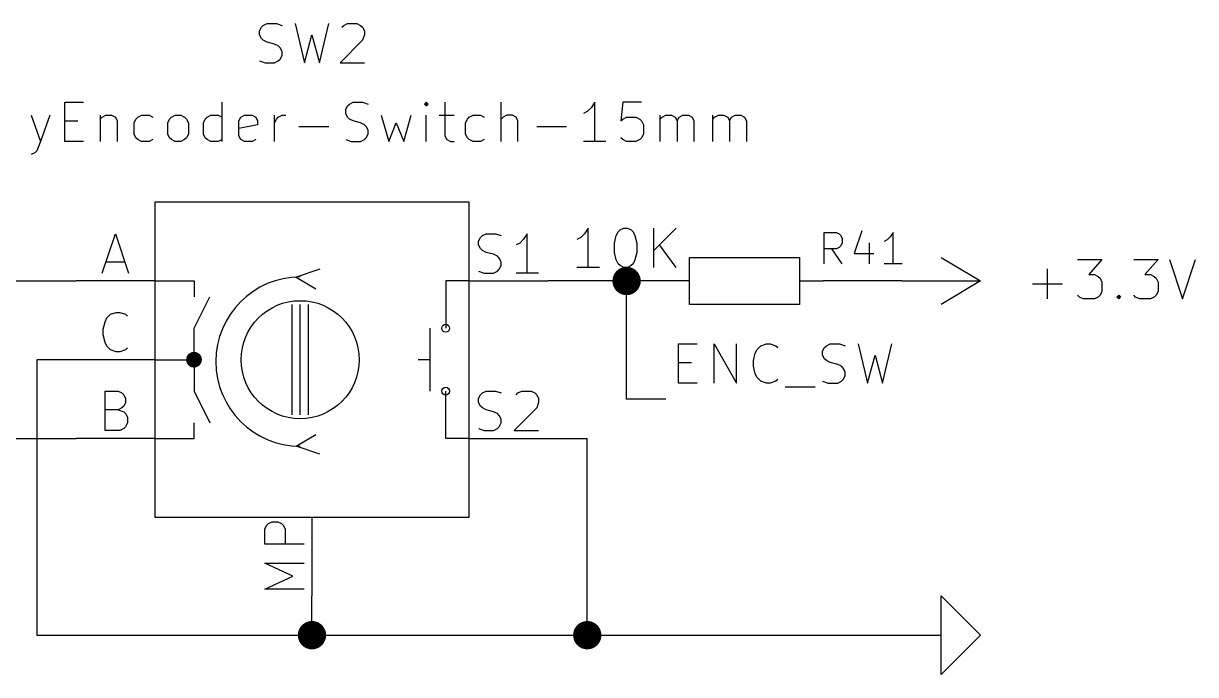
# Model space of a CAD drawing. Header units: inches. Extents: x 0.4 to 16.1, y -11.3 to -0.4.
# Drawn here: x 5.233 to 6.723, y -4.95 to -4.123 of the extents above; entities that cross this region are included whole.
import ezdxf

# ---------------------------------------------------------------- set-up
doc = ezdxf.new("R2010")
doc.units = ezdxf.units.IN
doc.header["$MEASUREMENT"] = 0
for name, color, linetype in [('GREENSIXTYFIVE', 129, 'CONTINUOUS'), ('LIGHTGREEN', 92, 'CONTINUOUS'), ('LIGHTRED', 12, 'CONTINUOUS'), ('RED', 14, 'CONTINUOUS'), ('REDSIX', 19, 'CONTINUOUS'), ('WHITE', 250, 'CONTINUOUS')]:
    doc.layers.add(name, color=color, linetype=linetype)

msp = doc.modelspace()

# ---------------------------------------------------------------- linework, layer by layer
at = {"layer": 'GREENSIXTYFIVE', "linetype": 'CONTINUOUS'}
for p, q in [((5.5333, -4.1323), (5.5357, -4.1276)), ((5.5333, -4.1323), (5.5357, -4.1276)), ((5.5357, -4.1276), (5.5381, -4.1252)), ((5.5357, -4.1276), (5.5381, -4.1252)), ((5.5381, -4.1252), (5.5429, -4.1228)), ((5.5381, -4.1252), (5.5429, -4.1228)), ((5.5429, -4.1228), (5.5548, -4.1228)), ((5.5429, -4.1228), (5.5548, -4.1228)), ((5.5548, -4.1228), (5.5619, -4.1252)), ((5.5548, -4.1228), (5.5619, -4.1252)), ((5.5786, -4.1228), (5.5905, -4.1728)), ((5.5786, -4.1228), (5.5905, -4.1728)), ((5.6095, -4.1728), (5.6214, -4.1228)), ((5.6095, -4.1728), (5.6214, -4.1228)), ((5.6381, -4.1276), (5.6405, -4.1252)), ((5.6381, -4.1276), (5.6405, -4.1252)), ((5.6405, -4.1252), (5.6452, -4.1228)), ((5.6405, -4.1252), (5.6452, -4.1228)), ((5.6452, -4.1228), (5.6571, -4.1228)), ((5.6452, -4.1228), (5.6571, -4.1228)), ((5.6571, -4.1228), (5.6619, -4.1252)), ((5.6571, -4.1228), (5.6619, -4.1252)), ((5.6619, -4.1252), (5.6643, -4.1276)), ((5.6619, -4.1252), (5.6643, -4.1276)), ((5.6643, -4.1276), (5.6667, -4.1323)), ((5.6643, -4.1276), (5.6667, -4.1323)), ((5.5333, -4.1371), (5.5333, -4.1323)), ((5.5333, -4.1371), (5.5333, -4.1323)), ((5.5357, -4.1419), (5.5333, -4.1371)), ((5.5357, -4.1419), (5.5333, -4.1371)), ((5.5381, -4.1442), (5.5357, -4.1419)), ((5.5381, -4.1442), (5.5357, -4.1419)), ((5.5905, -4.1728), (5.6, -4.1371)), ((5.5905, -4.1728), (5.6, -4.1371)), ((5.6, -4.1371), (5.6095, -4.1728)), ((5.6, -4.1371), (5.6095, -4.1728)), ((5.6667, -4.1371), (5.6643, -4.1442)), ((5.6667, -4.1371), (5.6643, -4.1442)), ((5.6667, -4.1323), (5.6667, -4.1371)), ((5.6667, -4.1323), (5.6667, -4.1371)), ((5.5429, -4.1466), (5.5381, -4.1442)), ((5.5429, -4.1466), (5.5381, -4.1442)), ((5.5524, -4.149), (5.5429, -4.1466)), ((5.5524, -4.149), (5.5429, -4.1466)), ((5.5571, -4.1514), (5.5524, -4.149)), ((5.5571, -4.1514), (5.5524, -4.149)), ((5.5595, -4.1538), (5.5571, -4.1514)), ((5.5595, -4.1538), (5.5571, -4.1514)), ((5.5619, -4.1585), (5.5595, -4.1538)), ((5.5619, -4.1585), (5.5595, -4.1538)), ((5.6643, -4.1442), (5.6357, -4.1728)), ((5.6643, -4.1442), (5.6357, -4.1728)), ((5.5333, -4.1704), (5.5405, -4.1728)), ((5.5333, -4.1704), (5.5405, -4.1728)), ((5.5524, -4.1728), (5.5571, -4.1704)), ((5.5524, -4.1728), (5.5571, -4.1704)), ((5.5571, -4.1704), (5.5595, -4.168)), ((5.5571, -4.1704), (5.5595, -4.168)), ((5.5595, -4.168), (5.5619, -4.1633)), ((5.5595, -4.168), (5.5619, -4.1633)), ((5.5619, -4.1633), (5.5619, -4.1585)), ((5.5619, -4.1633), (5.5619, -4.1585)), ((5.5405, -4.1728), (5.5524, -4.1728)), ((5.5405, -4.1728), (5.5524, -4.1728)), ((5.6357, -4.1728), (5.6667, -4.1728)), ((5.6357, -4.1728), (5.6667, -4.1728)), ((5.2857, -4.2728), (5.2857, -4.2228)), ((5.2857, -4.2228), (5.3095, -4.2228)), ((5.2857, -4.2728), (5.2857, -4.2228)), ((5.2857, -4.2228), (5.3095, -4.2228)), ((5.4857, -4.2728), (5.4857, -4.2228)), ((5.4857, -4.2728), (5.4857, -4.2228)), ((5.6429, -4.2323), (5.6452, -4.2276)), ((5.6429, -4.2323), (5.6452, -4.2276)), ((5.6429, -4.2371), (5.6429, -4.2323)), ((5.6429, -4.2371), (5.6429, -4.2323)), ((5.6452, -4.2276), (5.6476, -4.2252)), ((5.6452, -4.2276), (5.6476, -4.2252)), ((5.6476, -4.2252), (5.6524, -4.2228)), ((5.6476, -4.2252), (5.6524, -4.2228)), ((5.6524, -4.2228), (5.6643, -4.2228)), ((5.6524, -4.2228), (5.6643, -4.2228)), ((5.6643, -4.2228), (5.6714, -4.2252)), ((5.6643, -4.2228), (5.6714, -4.2252)), ((5.7452, -4.2228), (5.7429, -4.2252)), ((5.7452, -4.2228), (5.7429, -4.2252)), ((5.7429, -4.2252), (5.7452, -4.2276)), ((5.7429, -4.2252), (5.7452, -4.2276)), ((5.7476, -4.2252), (5.7452, -4.2228)), ((5.7452, -4.2228), (5.7452, -4.2276)), ((5.7476, -4.2252), (5.7452, -4.2228)), ((5.7452, -4.2228), (5.7452, -4.2276)), ((5.7452, -4.2276), (5.7476, -4.2252)), ((5.7452, -4.2276), (5.7476, -4.2252)), ((5.769, -4.2228), (5.769, -4.2657)), ((5.769, -4.2228), (5.769, -4.2657)), ((5.8405, -4.2728), (5.8405, -4.2228)), ((5.8405, -4.2728), (5.8405, -4.2228)), ((5.9548, -4.2299), (5.95, -4.2347)), ((5.9548, -4.2299), (5.95, -4.2347)), ((5.9595, -4.2228), (5.9548, -4.2299)), ((5.9595, -4.2228), (5.9548, -4.2299)), ((5.9595, -4.2728), (5.9595, -4.2228)), ((5.9595, -4.2728), (5.9595, -4.2228)), ((5.9952, -4.2228), (5.9929, -4.2466)), ((5.9952, -4.2228), (5.9929, -4.2466)), ((6.019, -4.2228), (5.9952, -4.2228)), ((6.019, -4.2228), (5.9952, -4.2228)), ((5.2429, -4.2395), (5.2548, -4.2728)), ((5.2429, -4.2395), (5.2548, -4.2728)), ((5.2667, -4.2395), (5.2548, -4.2728)), ((5.2667, -4.2395), (5.2548, -4.2728)), ((5.2857, -4.2466), (5.3024, -4.2466)), ((5.2857, -4.2466), (5.3024, -4.2466)), ((5.3309, -4.2395), (5.3309, -4.2728)), ((5.3309, -4.2395), (5.3309, -4.2728)), ((5.3309, -4.2442), (5.3333, -4.2419)), ((5.3309, -4.2442), (5.3333, -4.2419)), ((5.3333, -4.2419), (5.3381, -4.2395)), ((5.3333, -4.2419), (5.3381, -4.2395)), ((5.3381, -4.2395), (5.3452, -4.2395)), ((5.3381, -4.2395), (5.3452, -4.2395)), ((5.3452, -4.2395), (5.35, -4.2419)), ((5.3452, -4.2395), (5.35, -4.2419)), ((5.35, -4.2419), (5.3524, -4.2466)), ((5.35, -4.2419), (5.3524, -4.2466)), ((5.3524, -4.2466), (5.3524, -4.2728)), ((5.3524, -4.2466), (5.3524, -4.2728)), ((5.3738, -4.249), (5.3762, -4.2442)), ((5.3738, -4.249), (5.3762, -4.2442)), ((5.3762, -4.2442), (5.3786, -4.2419)), ((5.3762, -4.2442), (5.3786, -4.2419)), ((5.3786, -4.2419), (5.3833, -4.2395)), ((5.3786, -4.2419), (5.3833, -4.2395)), ((5.3833, -4.2395), (5.3929, -4.2395)), ((5.3833, -4.2395), (5.3929, -4.2395)), ((5.3929, -4.2395), (5.3976, -4.2419)), ((5.3929, -4.2395), (5.3976, -4.2419)), ((5.4167, -4.249), (5.419, -4.2442)), ((5.4167, -4.249), (5.419, -4.2442)), ((5.419, -4.2442), (5.4214, -4.2419)), ((5.419, -4.2442), (5.4214, -4.2419)), ((5.4214, -4.2419), (5.4262, -4.2395)), ((5.4214, -4.2419), (5.4262, -4.2395)), ((5.4262, -4.2395), (5.4333, -4.2395)), ((5.4262, -4.2395), (5.4333, -4.2395)), ((5.4333, -4.2395), (5.4381, -4.2419)), ((5.4333, -4.2395), (5.4381, -4.2419)), ((5.4381, -4.2419), (5.4405, -4.2442)), ((5.4381, -4.2419), (5.4405, -4.2442)), ((5.4405, -4.2442), (5.4429, -4.249)), ((5.4405, -4.2442), (5.4429, -4.249)), ((5.4619, -4.249), (5.4643, -4.2442)), ((5.4619, -4.249), (5.4643, -4.2442)), ((5.4643, -4.2442), (5.4667, -4.2419)), ((5.4643, -4.2442), (5.4667, -4.2419)), ((5.4667, -4.2419), (5.4714, -4.2395)), ((5.4667, -4.2419), (5.4714, -4.2395)), ((5.4714, -4.2395), (5.4809, -4.2395)), ((5.4714, -4.2395), (5.4809, -4.2395)), ((5.4809, -4.2395), (5.4857, -4.2419)), ((5.4809, -4.2395), (5.4857, -4.2419)), ((5.5071, -4.2466), (5.5095, -4.2419)), ((5.5071, -4.2466), (5.5095, -4.2419)), ((5.5071, -4.2657), (5.5071, -4.2466)), ((5.5071, -4.2657), (5.5071, -4.2466)), ((5.5095, -4.2419), (5.5143, -4.2395)), ((5.5095, -4.2419), (5.5143, -4.2395)), ((5.5143, -4.2395), (5.5238, -4.2395)), ((5.5143, -4.2395), (5.5238, -4.2395)), ((5.5238, -4.2395), (5.5286, -4.2419)), ((5.5238, -4.2395), (5.5286, -4.2419)), ((5.5286, -4.2419), (5.5309, -4.2466)), ((5.5286, -4.2419), (5.5309, -4.2466)), ((5.5309, -4.2466), (5.5309, -4.2514)), ((5.5309, -4.2466), (5.5309, -4.2514)), ((5.5524, -4.2728), (5.5524, -4.2395)), ((5.5524, -4.2728), (5.5524, -4.2395)), ((5.5524, -4.249), (5.5548, -4.2442)), ((5.5524, -4.249), (5.5548, -4.2442)), ((5.5548, -4.2442), (5.5571, -4.2419)), ((5.5548, -4.2442), (5.5571, -4.2419)), ((5.5571, -4.2419), (5.5619, -4.2395)), ((5.5571, -4.2419), (5.5619, -4.2395)), ((5.5619, -4.2395), (5.5667, -4.2395)), ((5.5619, -4.2395), (5.5667, -4.2395)), ((5.6452, -4.2419), (5.6429, -4.2371)), ((5.6452, -4.2419), (5.6429, -4.2371)), ((5.6476, -4.2442), (5.6452, -4.2419)), ((5.6476, -4.2442), (5.6452, -4.2419)), ((5.6524, -4.2466), (5.6476, -4.2442)), ((5.6524, -4.2466), (5.6476, -4.2442)), ((5.6619, -4.249), (5.6524, -4.2466)), ((5.6619, -4.249), (5.6524, -4.2466)), ((5.6881, -4.2395), (5.6976, -4.2728)), ((5.6881, -4.2395), (5.6976, -4.2728)), ((5.7167, -4.2728), (5.7262, -4.2395)), ((5.7167, -4.2728), (5.7262, -4.2395)), ((5.7452, -4.2728), (5.7452, -4.2395)), ((5.7452, -4.2728), (5.7452, -4.2395)), ((5.7619, -4.2395), (5.7809, -4.2395)), ((5.7619, -4.2395), (5.7809, -4.2395)), ((5.7952, -4.249), (5.7976, -4.2442)), ((5.7952, -4.249), (5.7976, -4.2442)), ((5.7976, -4.2442), (5.8, -4.2419)), ((5.7976, -4.2442), (5.8, -4.2419)), ((5.8, -4.2419), (5.8048, -4.2395)), ((5.8, -4.2419), (5.8048, -4.2395)), ((5.8048, -4.2395), (5.8143, -4.2395)), ((5.8048, -4.2395), (5.8143, -4.2395)), ((5.8143, -4.2395), (5.819, -4.2419)), ((5.8143, -4.2395), (5.819, -4.2419)), ((5.8429, -4.2419), (5.8405, -4.2442)), ((5.8429, -4.2419), (5.8405, -4.2442)), ((5.8476, -4.2395), (5.8429, -4.2419)), ((5.8476, -4.2395), (5.8429, -4.2419)), ((5.8548, -4.2395), (5.8476, -4.2395)), ((5.8548, -4.2395), (5.8476, -4.2395)), ((5.8595, -4.2419), (5.8548, -4.2395)), ((5.8595, -4.2419), (5.8548, -4.2395)), ((5.8619, -4.2466), (5.8595, -4.2419)), ((5.8619, -4.2466), (5.8595, -4.2419)), ((5.8619, -4.2728), (5.8619, -4.2466)), ((5.8619, -4.2728), (5.8619, -4.2466)), ((5.95, -4.2347), (5.9452, -4.2371)), ((5.95, -4.2347), (5.9452, -4.2371)), ((5.9929, -4.2466), (5.9952, -4.2442)), ((5.9929, -4.2466), (5.9952, -4.2442)), ((5.9952, -4.2442), (6, -4.2419)), ((5.9952, -4.2442), (6, -4.2419)), ((6, -4.2419), (6.0119, -4.2419)), ((6, -4.2419), (6.0119, -4.2419)), ((6.0119, -4.2419), (6.0167, -4.2442)), ((6.0119, -4.2419), (6.0167, -4.2442)), ((6.0167, -4.2442), (6.019, -4.2466)), ((6.0167, -4.2442), (6.019, -4.2466)), ((6.019, -4.2466), (6.0214, -4.2514)), ((6.019, -4.2466), (6.0214, -4.2514)), ((6.0429, -4.2728), (6.0429, -4.2395)), ((6.0429, -4.2728), (6.0429, -4.2395)), ((6.0429, -4.2442), (6.0452, -4.2419)), ((6.0429, -4.2442), (6.0452, -4.2419)), ((6.0452, -4.2419), (6.05, -4.2395)), ((6.0452, -4.2419), (6.05, -4.2395)), ((6.05, -4.2395), (6.0571, -4.2395)), ((6.05, -4.2395), (6.0571, -4.2395)), ((6.0571, -4.2395), (6.0619, -4.2419)), ((6.0571, -4.2395), (6.0619, -4.2419)), ((6.0619, -4.2419), (6.0643, -4.2466)), ((6.0619, -4.2419), (6.0643, -4.2466)), ((6.0643, -4.2466), (6.0667, -4.2419)), ((6.0643, -4.2466), (6.0667, -4.2419)), ((6.0643, -4.2466), (6.0643, -4.2728)), ((6.0643, -4.2466), (6.0643, -4.2728)), ((6.0667, -4.2419), (6.0714, -4.2395)), ((6.0667, -4.2419), (6.0714, -4.2395)), ((6.0714, -4.2395), (6.0786, -4.2395)), ((6.0714, -4.2395), (6.0786, -4.2395)), ((6.0786, -4.2395), (6.0833, -4.2419)), ((6.0786, -4.2395), (6.0833, -4.2419)), ((6.0833, -4.2419), (6.0857, -4.2466)), ((6.0833, -4.2419), (6.0857, -4.2466)), ((6.0857, -4.2466), (6.0857, -4.2728)), ((6.0857, -4.2466), (6.0857, -4.2728)), ((6.1095, -4.2728), (6.1095, -4.2395)), ((6.1095, -4.2728), (6.1095, -4.2395)), ((6.1095, -4.2442), (6.1119, -4.2419)), ((6.1095, -4.2442), (6.1119, -4.2419)), ((6.1119, -4.2419), (6.1167, -4.2395)), ((6.1119, -4.2419), (6.1167, -4.2395)), ((6.1167, -4.2395), (6.1238, -4.2395)), ((6.1167, -4.2395), (6.1238, -4.2395)), ((6.1238, -4.2395), (6.1286, -4.2419)), ((6.1238, -4.2395), (6.1286, -4.2419)), ((6.1286, -4.2419), (6.1309, -4.2466)), ((6.1286, -4.2419), (6.1309, -4.2466)), ((6.1309, -4.2466), (6.1333, -4.2419)), ((6.1309, -4.2466), (6.1333, -4.2419)), ((6.1309, -4.2466), (6.1309, -4.2728)), ((6.1309, -4.2466), (6.1309, -4.2728)), ((6.1333, -4.2419), (6.1381, -4.2395)), ((6.1333, -4.2419), (6.1381, -4.2395)), ((6.1381, -4.2395), (6.1452, -4.2395)), ((6.1381, -4.2395), (6.1452, -4.2395)), ((6.1452, -4.2395), (6.15, -4.2419)), ((6.1452, -4.2395), (6.15, -4.2419)), ((6.15, -4.2419), (6.1524, -4.2466)), ((6.15, -4.2419), (6.1524, -4.2466)), ((6.1524, -4.2466), (6.1524, -4.2728)), ((6.1524, -4.2466), (6.1524, -4.2728)), ((5.3738, -4.2633), (5.3738, -4.249)), ((5.3738, -4.2633), (5.3738, -4.249)), ((5.4167, -4.2633), (5.4167, -4.249)), ((5.4167, -4.2633), (5.4167, -4.249)), ((5.4429, -4.249), (5.4429, -4.2633)), ((5.4429, -4.249), (5.4429, -4.2633)), ((5.4619, -4.2633), (5.4619, -4.249)), ((5.4619, -4.2633), (5.4619, -4.249)), ((5.5309, -4.2514), (5.5071, -4.2561)), ((5.5309, -4.2514), (5.5071, -4.2561)), ((5.5833, -4.2538), (5.6214, -4.2538)), ((5.5833, -4.2538), (5.6214, -4.2538)), ((5.6667, -4.2514), (5.6619, -4.249)), ((5.6667, -4.2514), (5.6619, -4.249)), ((5.669, -4.2538), (5.6667, -4.2514)), ((5.669, -4.2538), (5.6667, -4.2514)), ((5.6714, -4.2585), (5.669, -4.2538)), ((5.6714, -4.2585), (5.669, -4.2538)), ((5.6714, -4.2633), (5.6714, -4.2585)), ((5.6714, -4.2633), (5.6714, -4.2585)), ((5.6976, -4.2728), (5.7071, -4.249)), ((5.6976, -4.2728), (5.7071, -4.249)), ((5.7071, -4.249), (5.7167, -4.2728)), ((5.7071, -4.249), (5.7167, -4.2728)), ((5.7952, -4.2633), (5.7952, -4.249)), ((5.7952, -4.2633), (5.7952, -4.249)), ((5.8857, -4.2538), (5.9238, -4.2538)), ((5.8857, -4.2538), (5.9238, -4.2538)), ((6.0214, -4.2514), (6.0214, -4.2633)), ((6.0214, -4.2514), (6.0214, -4.2633)), ((5.2548, -4.2728), (5.25, -4.2847)), ((5.2548, -4.2728), (5.25, -4.2847)), ((5.3095, -4.2728), (5.2857, -4.2728)), ((5.3095, -4.2728), (5.2857, -4.2728)), ((5.3762, -4.268), (5.3738, -4.2633)), ((5.3762, -4.268), (5.3738, -4.2633)), ((5.3786, -4.2704), (5.3762, -4.268)), ((5.3786, -4.2704), (5.3762, -4.268)), ((5.3833, -4.2728), (5.3786, -4.2704)), ((5.3833, -4.2728), (5.3786, -4.2704)), ((5.3929, -4.2728), (5.3833, -4.2728)), ((5.3929, -4.2728), (5.3833, -4.2728)), ((5.3976, -4.2704), (5.3929, -4.2728)), ((5.3976, -4.2704), (5.3929, -4.2728)), ((5.419, -4.268), (5.4167, -4.2633)), ((5.419, -4.268), (5.4167, -4.2633)), ((5.4214, -4.2704), (5.419, -4.268)), ((5.4214, -4.2704), (5.419, -4.268)), ((5.4262, -4.2728), (5.4214, -4.2704)), ((5.4262, -4.2728), (5.4214, -4.2704)), ((5.4333, -4.2728), (5.4262, -4.2728)), ((5.4333, -4.2728), (5.4262, -4.2728)), ((5.4381, -4.2704), (5.4333, -4.2728)), ((5.4381, -4.2704), (5.4333, -4.2728)), ((5.4405, -4.268), (5.4381, -4.2704)), ((5.4405, -4.268), (5.4381, -4.2704)), ((5.4429, -4.2633), (5.4405, -4.268)), ((5.4429, -4.2633), (5.4405, -4.268)), ((5.4643, -4.268), (5.4619, -4.2633)), ((5.4643, -4.268), (5.4619, -4.2633)), ((5.4667, -4.2704), (5.4643, -4.268)), ((5.4667, -4.2704), (5.4643, -4.268)), ((5.4714, -4.2728), (5.4667, -4.2704)), ((5.4714, -4.2728), (5.4667, -4.2704)), ((5.4809, -4.2728), (5.4714, -4.2728)), ((5.4809, -4.2728), (5.4714, -4.2728)), ((5.4857, -4.2704), (5.4809, -4.2728)), ((5.4857, -4.2704), (5.4809, -4.2728)), ((5.5095, -4.2704), (5.5071, -4.2657)), ((5.5095, -4.2704), (5.5071, -4.2657)), ((5.5143, -4.2728), (5.5095, -4.2704)), ((5.5143, -4.2728), (5.5095, -4.2704)), ((5.5238, -4.2728), (5.5143, -4.2728)), ((5.5238, -4.2728), (5.5143, -4.2728)), ((5.5286, -4.2704), (5.5238, -4.2728)), ((5.5286, -4.2704), (5.5238, -4.2728)), ((5.6429, -4.2704), (5.65, -4.2728)), ((5.6429, -4.2704), (5.65, -4.2728)), ((5.65, -4.2728), (5.6619, -4.2728)), ((5.65, -4.2728), (5.6619, -4.2728)), ((5.6619, -4.2728), (5.6667, -4.2704)), ((5.6619, -4.2728), (5.6667, -4.2704)), ((5.6667, -4.2704), (5.669, -4.268)), ((5.6667, -4.2704), (5.669, -4.268)), ((5.669, -4.268), (5.6714, -4.2633)), ((5.669, -4.268), (5.6714, -4.2633)), ((5.769, -4.2657), (5.7714, -4.2704)), ((5.769, -4.2657), (5.7714, -4.2704)), ((5.7714, -4.2704), (5.7762, -4.2728)), ((5.7714, -4.2704), (5.7762, -4.2728)), ((5.7762, -4.2728), (5.7809, -4.2728)), ((5.7762, -4.2728), (5.7809, -4.2728)), ((5.7976, -4.268), (5.7952, -4.2633)), ((5.7976, -4.268), (5.7952, -4.2633)), ((5.8, -4.2704), (5.7976, -4.268)), ((5.8, -4.2704), (5.7976, -4.268)), ((5.8048, -4.2728), (5.8, -4.2704)), ((5.8048, -4.2728), (5.8, -4.2704)), ((5.8143, -4.2728), (5.8048, -4.2728)), ((5.8143, -4.2728), (5.8048, -4.2728)), ((5.819, -4.2704), (5.8143, -4.2728)), ((5.819, -4.2704), (5.8143, -4.2728)), ((5.9738, -4.2728), (5.9452, -4.2728)), ((5.9738, -4.2728), (5.9452, -4.2728)), ((5.9952, -4.2704), (5.9929, -4.268)), ((5.9952, -4.2704), (5.9929, -4.268)), ((6, -4.2728), (5.9952, -4.2704)), ((6, -4.2728), (5.9952, -4.2704)), ((6.0119, -4.2728), (6, -4.2728)), ((6.0119, -4.2728), (6, -4.2728)), ((6.0167, -4.2704), (6.0119, -4.2728)), ((6.0167, -4.2704), (6.0119, -4.2728)), ((6.019, -4.268), (6.0167, -4.2704)), ((6.019, -4.268), (6.0167, -4.2704)), ((6.0214, -4.2633), (6.019, -4.268)), ((6.0214, -4.2633), (6.019, -4.268)), ((5.2476, -4.2871), (5.2429, -4.2895)), ((5.2476, -4.2871), (5.2429, -4.2895)), ((5.25, -4.2847), (5.2476, -4.2871)), ((5.25, -4.2847), (5.2476, -4.2871)), ((5.9417, -4.3947), (5.9369, -4.3971)), ((5.9417, -4.3947), (5.9369, -4.3971)), ((5.9464, -4.3899), (5.9417, -4.3947)), ((5.9464, -4.3899), (5.9417, -4.3947)), ((5.9512, -4.3828), (5.9464, -4.3899)), ((5.9512, -4.3828), (5.9464, -4.3899)), ((5.9512, -4.4328), (5.9512, -4.3828)), ((5.9512, -4.4328), (5.9512, -4.3828)), ((5.9845, -4.4019), (5.9869, -4.3923)), ((5.9845, -4.4019), (5.9869, -4.3923)), ((5.9869, -4.3923), (5.9893, -4.3876)), ((5.9869, -4.3923), (5.9893, -4.3876)), ((5.9893, -4.3876), (5.9917, -4.3852)), ((5.9893, -4.3876), (5.9917, -4.3852)), ((5.9917, -4.3852), (5.9964, -4.3828)), ((5.9917, -4.3852), (5.9964, -4.3828)), ((5.9964, -4.3828), (6.0012, -4.3828)), ((5.9964, -4.3828), (6.0012, -4.3828)), ((6.0012, -4.3828), (6.0059, -4.3852)), ((6.0012, -4.3828), (6.0059, -4.3852)), ((6.0059, -4.3852), (6.0083, -4.3876)), ((6.0059, -4.3852), (6.0083, -4.3876)), ((6.0083, -4.3876), (6.0107, -4.3923)), ((6.0083, -4.3876), (6.0107, -4.3923)), ((6.0107, -4.3923), (6.0131, -4.4019)), ((6.0107, -4.3923), (6.0131, -4.4019)), ((6.0345, -4.4328), (6.0345, -4.3828)), ((6.0631, -4.3828), (6.0345, -4.4114)), ((6.0345, -4.4328), (6.0345, -4.3828)), ((6.0631, -4.3828), (6.0345, -4.4114)), ((6.2514, -4.4282), (6.2514, -4.3882)), ((6.2514, -4.3882), (6.2667, -4.3882)), ((6.2514, -4.4282), (6.2514, -4.3882)), ((6.2514, -4.3882), (6.2667, -4.3882)), ((6.2667, -4.3882), (6.2705, -4.3901)), ((6.2667, -4.3882), (6.2705, -4.3901)), ((6.2705, -4.3901), (6.2724, -4.3921)), ((6.2705, -4.3901), (6.2724, -4.3921)), ((6.2724, -4.3921), (6.2743, -4.3959)), ((6.2724, -4.3921), (6.2743, -4.3959)), ((6.2743, -4.3959), (6.2743, -4.4016)), ((6.2743, -4.3959), (6.2743, -4.4016)), ((6.299, -4.3863), (6.2895, -4.4149)), ((6.299, -4.3863), (6.2895, -4.4149)), ((6.3352, -4.394), (6.3314, -4.3978)), ((6.3352, -4.394), (6.3314, -4.3978)), ((6.339, -4.3882), (6.3352, -4.394)), ((6.339, -4.3882), (6.3352, -4.394)), ((6.339, -4.4282), (6.339, -4.3882)), ((6.339, -4.4282), (6.339, -4.3882)), ((5.9845, -4.4138), (5.9845, -4.4019)), ((5.9845, -4.4138), (5.9845, -4.4019)), ((6.0131, -4.4019), (6.0131, -4.4138)), ((6.0131, -4.4019), (6.0131, -4.4138)), ((6.0631, -4.4328), (6.0417, -4.4042)), ((6.0631, -4.4328), (6.0417, -4.4042)), ((6.2667, -4.4092), (6.2514, -4.4092)), ((6.2667, -4.4092), (6.2514, -4.4092)), ((6.2743, -4.4282), (6.261, -4.4092)), ((6.2743, -4.4282), (6.261, -4.4092)), ((6.2705, -4.4073), (6.2667, -4.4092)), ((6.2705, -4.4073), (6.2667, -4.4092)), ((6.2724, -4.4054), (6.2705, -4.4073)), ((6.2724, -4.4054), (6.2705, -4.4073)), ((6.2743, -4.4016), (6.2724, -4.4054)), ((6.2743, -4.4016), (6.2724, -4.4054)), ((6.3086, -4.4016), (6.3086, -4.4282)), ((6.3086, -4.4016), (6.3086, -4.4282)), ((6.3314, -4.3978), (6.3276, -4.3997)), ((6.3314, -4.3978), (6.3276, -4.3997)), ((5.9869, -4.4233), (5.9845, -4.4138)), ((5.9869, -4.4233), (5.9845, -4.4138)), ((5.9893, -4.428), (5.9869, -4.4233)), ((5.9893, -4.428), (5.9869, -4.4233)), ((6.0107, -4.4233), (6.0083, -4.428)), ((6.0107, -4.4233), (6.0083, -4.428)), ((6.0131, -4.4138), (6.0107, -4.4233)), ((6.0131, -4.4138), (6.0107, -4.4233)), ((6.2895, -4.4149), (6.3143, -4.4149)), ((6.2895, -4.4149), (6.3143, -4.4149)), ((6.5734, -4.4228), (6.6044, -4.4228)), ((6.5734, -4.4228), (6.6044, -4.4228)), ((6.6044, -4.4228), (6.5877, -4.4418)), ((6.6044, -4.4228), (6.5877, -4.4418)), ((6.6449, -4.4228), (6.6758, -4.4228)), ((6.6449, -4.4228), (6.6758, -4.4228)), ((6.6758, -4.4228), (6.6591, -4.4418)), ((6.6758, -4.4228), (6.6591, -4.4418)), ((6.6901, -4.4228), (6.7068, -4.4728)), ((6.6901, -4.4228), (6.7068, -4.4728)), ((6.7068, -4.4728), (6.7234, -4.4228)), ((6.7068, -4.4728), (6.7234, -4.4228)), ((5.9655, -4.4328), (5.9369, -4.4328)), ((5.9655, -4.4328), (5.9369, -4.4328)), ((5.9917, -4.4304), (5.9893, -4.428)), ((5.9917, -4.4304), (5.9893, -4.428)), ((5.9964, -4.4328), (5.9917, -4.4304)), ((5.9964, -4.4328), (5.9917, -4.4304)), ((6.0012, -4.4328), (5.9964, -4.4328)), ((6.0012, -4.4328), (5.9964, -4.4328)), ((6.0059, -4.4304), (6.0012, -4.4328)), ((6.0059, -4.4304), (6.0012, -4.4328)), ((6.0083, -4.428), (6.0059, -4.4304)), ((6.0083, -4.428), (6.0059, -4.4304)), ((6.3505, -4.4282), (6.3276, -4.4282)), ((6.3505, -4.4282), (6.3276, -4.4282)), ((6.5353, -4.4728), (6.5353, -4.4347)), ((6.5353, -4.4728), (6.5353, -4.4347)), ((6.5163, -4.4538), (6.5544, -4.4538)), ((6.5163, -4.4538), (6.5544, -4.4538)), ((6.5877, -4.4418), (6.5949, -4.4418)), ((6.5877, -4.4418), (6.5949, -4.4418)), ((6.5949, -4.4418), (6.5996, -4.4442)), ((6.5949, -4.4418), (6.5996, -4.4442)), ((6.5996, -4.4442), (6.602, -4.4466)), ((6.5996, -4.4442), (6.602, -4.4466)), ((6.602, -4.4466), (6.6044, -4.4514)), ((6.602, -4.4466), (6.6044, -4.4514)), ((6.6044, -4.4514), (6.6044, -4.4633)), ((6.6044, -4.4514), (6.6044, -4.4633)), ((6.6591, -4.4418), (6.6663, -4.4418)), ((6.6591, -4.4418), (6.6663, -4.4418)), ((6.6663, -4.4418), (6.671, -4.4442)), ((6.6663, -4.4418), (6.671, -4.4442)), ((6.671, -4.4442), (6.6734, -4.4466)), ((6.671, -4.4442), (6.6734, -4.4466)), ((6.6734, -4.4466), (6.6758, -4.4514)), ((6.6734, -4.4466), (6.6758, -4.4514)), ((6.6758, -4.4514), (6.6758, -4.4633)), ((6.6758, -4.4514), (6.6758, -4.4633)), ((6.5758, -4.4704), (6.5734, -4.468)), ((6.5758, -4.4704), (6.5734, -4.468)), ((6.5806, -4.4728), (6.5758, -4.4704)), ((6.5806, -4.4728), (6.5758, -4.4704)), ((6.5996, -4.4704), (6.5949, -4.4728)), ((6.5996, -4.4704), (6.5949, -4.4728)), ((6.602, -4.468), (6.5996, -4.4704)), ((6.602, -4.468), (6.5996, -4.4704)), ((6.6044, -4.4633), (6.602, -4.468)), ((6.6044, -4.4633), (6.602, -4.468)), ((6.6234, -4.4704), (6.6258, -4.468)), ((6.6234, -4.4704), (6.6258, -4.468)), ((6.6258, -4.4728), (6.6234, -4.4704)), ((6.6258, -4.4728), (6.6234, -4.4704)), ((6.6258, -4.468), (6.6282, -4.4704)), ((6.6258, -4.468), (6.6258, -4.4728)), ((6.6258, -4.468), (6.6282, -4.4704)), ((6.6258, -4.468), (6.6258, -4.4728)), ((6.6282, -4.4704), (6.6258, -4.4728)), ((6.6282, -4.4704), (6.6258, -4.4728)), ((6.6472, -4.4704), (6.6449, -4.468)), ((6.6472, -4.4704), (6.6449, -4.468)), ((6.652, -4.4728), (6.6472, -4.4704)), ((6.652, -4.4728), (6.6472, -4.4704)), ((6.671, -4.4704), (6.6663, -4.4728)), ((6.671, -4.4704), (6.6663, -4.4728)), ((6.6734, -4.468), (6.671, -4.4704)), ((6.6734, -4.468), (6.671, -4.4704)), ((6.6758, -4.4633), (6.6734, -4.468)), ((6.6758, -4.4633), (6.6734, -4.468)), ((6.5949, -4.4728), (6.5806, -4.4728)), ((6.5949, -4.4728), (6.5806, -4.4728)), ((6.6663, -4.4728), (6.652, -4.4728)), ((6.6663, -4.4728), (6.652, -4.4728))]:
    msp.add_line(p, q, dxfattribs=at)
at = {"layer": 'LIGHTGREEN', "linetype": 'CONTINUOUS'}
for p, q in [((5.2, -4.45), (5.3, -4.45)), ((6, -4.45), (5.9, -4.45)), ((6, -4.6), (6, -4.45)), ((6.05, -4.45), (6, -4.45)), ((6.35, -4.45), (6.25, -4.45)), ((5.3, -4.55), (5.25, -4.55)), ((5.25, -4.55), (5.25, -4.9)), ((6.05, -4.6), (6, -4.6)), ((5.2, -4.65), (5.3, -4.65)), ((5.9, -4.65), (5.95, -4.65)), ((5.95, -4.9), (5.95, -4.65)), ((5.6, -4.9), (5.6, -4.85)), ((5.25, -4.9), (5.6, -4.9)), ((5.6, -4.9), (5.95, -4.9)), ((5.95, -4.9), (6.35, -4.9))]:
    msp.add_line(p, q, dxfattribs=at)
at = {"layer": 'LIGHTGREEN', "const_width": 0.018}
for points in [[(5.991, -4.45, 1), (6.009, -4.45, 1)], [(5.591, -4.9, 1), (5.609, -4.9, 1)], [(5.941, -4.9, 1), (5.959, -4.9, 1)]]:
    msp.add_lwpolyline(points, format="xyb", close=True, dxfattribs=at)
at = {"layer": 'LIGHTRED', "linetype": 'CONTINUOUS'}
for p, q in [((5.3333, -4.4399), (5.35, -4.3899)), ((5.3333, -4.4399), (5.35, -4.3899)), ((5.35, -4.3899), (5.3667, -4.4399)), ((5.35, -4.3899), (5.3667, -4.4399)), ((5.8119, -4.3994), (5.8143, -4.3946)), ((5.8119, -4.3994), (5.8143, -4.3946)), ((5.8143, -4.3946), (5.8167, -4.3923)), ((5.8143, -4.3946), (5.8167, -4.3923)), ((5.8167, -4.3923), (5.8214, -4.3899)), ((5.8167, -4.3923), (5.8214, -4.3899)), ((5.8214, -4.3899), (5.8333, -4.3899)), ((5.8214, -4.3899), (5.8333, -4.3899)), ((5.8333, -4.3899), (5.8405, -4.3923)), ((5.8333, -4.3899), (5.8405, -4.3923)), ((5.8738, -4.3899), (5.869, -4.397)), ((5.8738, -4.3899), (5.869, -4.397)), ((5.8738, -4.4399), (5.8738, -4.3899)), ((5.8738, -4.4399), (5.8738, -4.3899)), ((5.8119, -4.4042), (5.8119, -4.3994)), ((5.8119, -4.4042), (5.8119, -4.3994)), ((5.8143, -4.4089), (5.8119, -4.4042)), ((5.8143, -4.4089), (5.8119, -4.4042)), ((5.8167, -4.4113), (5.8143, -4.4089)), ((5.8167, -4.4113), (5.8143, -4.4089)), ((5.8643, -4.4018), (5.8595, -4.4042)), ((5.8643, -4.4018), (5.8595, -4.4042)), ((5.869, -4.397), (5.8643, -4.4018)), ((5.869, -4.397), (5.8643, -4.4018)), ((5.3381, -4.4256), (5.3619, -4.4256)), ((5.3381, -4.4256), (5.3619, -4.4256)), ((5.8214, -4.4137), (5.8167, -4.4113)), ((5.8214, -4.4137), (5.8167, -4.4113)), ((5.831, -4.4161), (5.8214, -4.4137)), ((5.831, -4.4161), (5.8214, -4.4137)), ((5.8357, -4.4184), (5.831, -4.4161)), ((5.8357, -4.4184), (5.831, -4.4161)), ((5.8381, -4.4208), (5.8357, -4.4184)), ((5.8381, -4.4208), (5.8357, -4.4184)), ((5.8405, -4.4256), (5.8381, -4.4208)), ((5.8405, -4.4256), (5.8381, -4.4208)), ((5.8405, -4.4304), (5.8405, -4.4256)), ((5.8405, -4.4304), (5.8405, -4.4256)), ((5.8119, -4.4375), (5.819, -4.4399)), ((5.8119, -4.4375), (5.819, -4.4399)), ((5.819, -4.4399), (5.831, -4.4399)), ((5.819, -4.4399), (5.831, -4.4399)), ((5.831, -4.4399), (5.8357, -4.4375)), ((5.831, -4.4399), (5.8357, -4.4375)), ((5.8357, -4.4375), (5.8381, -4.4351)), ((5.8357, -4.4375), (5.8381, -4.4351)), ((5.8381, -4.4351), (5.8405, -4.4304)), ((5.8381, -4.4351), (5.8405, -4.4304)), ((5.8881, -4.4399), (5.8595, -4.4399)), ((5.8881, -4.4399), (5.8595, -4.4399)), ((5.3369, -4.5018), (5.3393, -4.497)), ((5.3369, -4.5018), (5.3393, -4.497)), ((5.3393, -4.497), (5.344, -4.4923)), ((5.3393, -4.497), (5.344, -4.4923)), ((5.344, -4.4923), (5.3512, -4.4899)), ((5.344, -4.4923), (5.3512, -4.4899)), ((5.3512, -4.4899), (5.3559, -4.4899)), ((5.3512, -4.4899), (5.3559, -4.4899)), ((5.3559, -4.4899), (5.3631, -4.4923)), ((5.3559, -4.4899), (5.3631, -4.4923)), ((5.3631, -4.4923), (5.3655, -4.4946)), ((5.3631, -4.4923), (5.3655, -4.4946)), ((5.3345, -4.5113), (5.3369, -4.5018)), ((5.3345, -4.5113), (5.3369, -4.5018)), ((5.3345, -4.5184), (5.3345, -4.5113)), ((5.3345, -4.5184), (5.3345, -4.5113)), ((5.3369, -4.528), (5.3345, -4.5184)), ((5.3369, -4.528), (5.3345, -4.5184)), ((5.3393, -4.5327), (5.3369, -4.528)), ((5.3393, -4.5327), (5.3369, -4.528)), ((5.344, -4.5375), (5.3393, -4.5327)), ((5.344, -4.5375), (5.3393, -4.5327)), ((5.3512, -4.5399), (5.344, -4.5375)), ((5.3512, -4.5399), (5.344, -4.5375)), ((5.3559, -4.5399), (5.3512, -4.5399)), ((5.3559, -4.5399), (5.3512, -4.5399)), ((5.3631, -4.5375), (5.3559, -4.5399)), ((5.3631, -4.5375), (5.3559, -4.5399)), ((5.3655, -4.5351), (5.3631, -4.5375)), ((5.3655, -4.5351), (5.3631, -4.5375)), ((5.3369, -4.6399), (5.3369, -4.5899)), ((5.3369, -4.5899), (5.3536, -4.5899)), ((5.3369, -4.6399), (5.3369, -4.5899)), ((5.3369, -4.5899), (5.3536, -4.5899)), ((5.3536, -4.5899), (5.3583, -4.5923)), ((5.3536, -4.5899), (5.3583, -4.5923)), ((5.8167, -4.5923), (5.8214, -4.5899)), ((5.8167, -4.5923), (5.8214, -4.5899)), ((5.8214, -4.5899), (5.8333, -4.5899)), ((5.8214, -4.5899), (5.8333, -4.5899)), ((5.8333, -4.5899), (5.8405, -4.5923)), ((5.8333, -4.5899), (5.8405, -4.5923)), ((5.8619, -4.5923), (5.8667, -4.5899)), ((5.8619, -4.5923), (5.8667, -4.5899)), ((5.8667, -4.5899), (5.8786, -4.5899)), ((5.8667, -4.5899), (5.8786, -4.5899)), ((5.8786, -4.5899), (5.8833, -4.5923)), ((5.8786, -4.5899), (5.8833, -4.5923)), ((5.3583, -4.5923), (5.3607, -4.5946)), ((5.3583, -4.5923), (5.3607, -4.5946)), ((5.3607, -4.5946), (5.3631, -4.5994)), ((5.3607, -4.5946), (5.3631, -4.5994)), ((5.3631, -4.6042), (5.3607, -4.6089)), ((5.3631, -4.6042), (5.3607, -4.6089)), ((5.3631, -4.5994), (5.3631, -4.6042)), ((5.3631, -4.5994), (5.3631, -4.6042)), ((5.8119, -4.5994), (5.8143, -4.5946)), ((5.8119, -4.5994), (5.8143, -4.5946)), ((5.8119, -4.6042), (5.8119, -4.5994)), ((5.8119, -4.6042), (5.8119, -4.5994)), ((5.8143, -4.6089), (5.8119, -4.6042)), ((5.8143, -4.6089), (5.8119, -4.6042)), ((5.8143, -4.5946), (5.8167, -4.5923)), ((5.8143, -4.5946), (5.8167, -4.5923)), ((5.8595, -4.5946), (5.8619, -4.5923)), ((5.8595, -4.5946), (5.8619, -4.5923)), ((5.8833, -4.5923), (5.8857, -4.5946)), ((5.8833, -4.5923), (5.8857, -4.5946)), ((5.8857, -4.5946), (5.8881, -4.5994)), ((5.8857, -4.5946), (5.8881, -4.5994)), ((5.8881, -4.6042), (5.8857, -4.6113)), ((5.8881, -4.6042), (5.8857, -4.6113)), ((5.8881, -4.5994), (5.8881, -4.6042)), ((5.8881, -4.5994), (5.8881, -4.6042)), ((5.3536, -4.6137), (5.3369, -4.6137)), ((5.3536, -4.6137), (5.3369, -4.6137)), ((5.3583, -4.6113), (5.3536, -4.6137)), ((5.3583, -4.6113), (5.3536, -4.6137)), ((5.3536, -4.6137), (5.3607, -4.6161)), ((5.3536, -4.6137), (5.3607, -4.6161)), ((5.3607, -4.6089), (5.3583, -4.6113)), ((5.3607, -4.6089), (5.3583, -4.6113)), ((5.3607, -4.6161), (5.3631, -4.6184)), ((5.3607, -4.6161), (5.3631, -4.6184)), ((5.3631, -4.6184), (5.3655, -4.6232)), ((5.3631, -4.6184), (5.3655, -4.6232)), ((5.8167, -4.6113), (5.8143, -4.6089)), ((5.8167, -4.6113), (5.8143, -4.6089)), ((5.8214, -4.6137), (5.8167, -4.6113)), ((5.8214, -4.6137), (5.8167, -4.6113)), ((5.831, -4.6161), (5.8214, -4.6137)), ((5.831, -4.6161), (5.8214, -4.6137)), ((5.8357, -4.6184), (5.831, -4.6161)), ((5.8357, -4.6184), (5.831, -4.6161)), ((5.8381, -4.6208), (5.8357, -4.6184)), ((5.8381, -4.6208), (5.8357, -4.6184)), ((5.8857, -4.6113), (5.8571, -4.6399)), ((5.8857, -4.6113), (5.8571, -4.6399)), ((5.3655, -4.6304), (5.3631, -4.6351)), ((5.3655, -4.6304), (5.3631, -4.6351)), ((5.3655, -4.6232), (5.3655, -4.6304)), ((5.3655, -4.6232), (5.3655, -4.6304)), ((5.8405, -4.6256), (5.8381, -4.6208)), ((5.8405, -4.6256), (5.8381, -4.6208)), ((5.8381, -4.6351), (5.8405, -4.6304)), ((5.8381, -4.6351), (5.8405, -4.6304)), ((5.8405, -4.6304), (5.8405, -4.6256)), ((5.8405, -4.6304), (5.8405, -4.6256)), ((5.3559, -4.6399), (5.3369, -4.6399)), ((5.3559, -4.6399), (5.3369, -4.6399)), ((5.3607, -4.6375), (5.3559, -4.6399)), ((5.3607, -4.6375), (5.3559, -4.6399)), ((5.3631, -4.6351), (5.3607, -4.6375)), ((5.3631, -4.6351), (5.3607, -4.6375)), ((5.8119, -4.6375), (5.819, -4.6399)), ((5.8119, -4.6375), (5.819, -4.6399)), ((5.819, -4.6399), (5.831, -4.6399)), ((5.819, -4.6399), (5.831, -4.6399)), ((5.831, -4.6399), (5.8357, -4.6375)), ((5.831, -4.6399), (5.8357, -4.6375)), ((5.8357, -4.6375), (5.8381, -4.6351)), ((5.8357, -4.6375), (5.8381, -4.6351)), ((5.8571, -4.6399), (5.8881, -4.6399)), ((5.8571, -4.6399), (5.8881, -4.6399)), ((5.5399, -4.7655), (5.5423, -4.7607)), ((5.5399, -4.7655), (5.5423, -4.7607)), ((5.5399, -4.7845), (5.5399, -4.7655)), ((5.5399, -4.7845), (5.5399, -4.7655)), ((5.5423, -4.7607), (5.5446, -4.7583)), ((5.5423, -4.7607), (5.5446, -4.7583)), ((5.5446, -4.7583), (5.5494, -4.756)), ((5.5446, -4.7583), (5.5494, -4.756)), ((5.5494, -4.756), (5.5565, -4.756)), ((5.5494, -4.756), (5.5565, -4.756)), ((5.5565, -4.756), (5.5613, -4.7583)), ((5.5565, -4.756), (5.5613, -4.7583)), ((5.5613, -4.7583), (5.5637, -4.7607)), ((5.5613, -4.7583), (5.5637, -4.7607)), ((5.5637, -4.7607), (5.5661, -4.7655)), ((5.5637, -4.7607), (5.5661, -4.7655)), ((5.5661, -4.7655), (5.5661, -4.7845)), ((5.5661, -4.7655), (5.5661, -4.7845)), ((5.5899, -4.7845), (5.5399, -4.7845)), ((5.5899, -4.7845), (5.5399, -4.7845)), ((5.5756, -4.825), (5.5399, -4.8083)), ((5.5399, -4.8083), (5.5899, -4.8083)), ((5.5756, -4.825), (5.5399, -4.8083)), ((5.5399, -4.8083), (5.5899, -4.8083)), ((5.5399, -4.8417), (5.5756, -4.825)), ((5.5399, -4.8417), (5.5756, -4.825)), ((5.5899, -4.8417), (5.5399, -4.8417)), ((5.5899, -4.8417), (5.5399, -4.8417))]:
    msp.add_line(p, q, dxfattribs=at)
at = {"layer": 'RED', "linetype": 'CONTINUOUS'}
for p, q in [((5.4, -4.35), (5.4, -4.75)), ((5.8, -4.35), (5.4, -4.35)), ((5.8, -4.75), (5.8, -4.35)), ((6.08, -4.48), (6.08, -4.42)), ((6.08, -4.42), (6.22, -4.42)), ((6.22, -4.42), (6.22, -4.48)), ((6.4, -4.42), (6.45, -4.45)), ((5.61, -4.435), (5.58, -4.445)), ((5.4, -4.45), (5.3, -4.45)), ((5.4, -4.45), (5.3, -4.45)), ((5.4, -4.45), (5.45, -4.45)), ((5.45, -4.45), (5.45, -4.47)), ((5.58, -4.445), (5.605, -4.46)), ((5.8, -4.45), (5.77, -4.45)), ((5.77, -4.45), (5.77, -4.51)), ((5.8, -4.45), (5.9, -4.45)), ((5.8, -4.45), (5.9, -4.45)), ((6.08, -4.45), (6.05, -4.45)), ((6.08, -4.45), (6.05, -4.45)), ((6.22, -4.45), (6.25, -4.45)), ((6.22, -4.45), (6.25, -4.45)), ((6.35, -4.45), (6.45, -4.45)), ((6.45, -4.45), (6.4, -4.48)), ((5.45, -4.51), (5.47, -4.47)), ((5.575, -4.62), (5.575, -4.48)), ((5.585, -4.62), (5.585, -4.48)), ((5.595, -4.48), (5.595, -4.62)), ((6.22, -4.48), (6.08, -4.48)), ((5.45, -4.55), (5.45, -4.51)), ((5.75, -4.51), (5.75, -4.59)), ((5.4, -4.55), (5.3, -4.55)), ((5.4, -4.55), (5.3, -4.55)), ((5.4, -4.55), (5.45, -4.55)), ((5.43, -4.55), (5.45, -4.55)), ((5.45, -4.55), (5.45, -4.59)), ((5.75, -4.55), (5.735, -4.55)), ((5.45, -4.59), (5.47, -4.63)), ((5.77, -4.65), (5.77, -4.59)), ((5.45, -4.65), (5.45, -4.63)), ((5.58, -4.66), (5.605, -4.645)), ((5.4, -4.65), (5.3, -4.65)), ((5.4, -4.65), (5.3, -4.65)), ((5.4, -4.65), (5.45, -4.65)), ((5.61, -4.67), (5.58, -4.66)), ((5.8, -4.65), (5.77, -4.65)), ((5.8, -4.65), (5.9, -4.65)), ((5.8, -4.65), (5.9, -4.65)), ((5.4, -4.75), (5.8, -4.75)), ((5.6, -4.75), (5.6, -4.85)), ((5.6, -4.75), (5.6, -4.85)), ((6.4, -4.9), (6.4, -4.85)), ((6.4, -4.85), (6.45, -4.9)), ((6.35, -4.9), (6.4, -4.9)), ((6.45, -4.9), (6.4, -4.95)), ((6.4, -4.95), (6.4, -4.9))]:
    msp.add_line(p, q, dxfattribs=at)
at = {"layer": 'RED', "const_width": 0.01}
msp.add_lwpolyline([(5.445, -4.55, 1), (5.455, -4.55, 1)], format="xyb", close=True, dxfattribs=at)
at = {"layer": 'RED'}
for centre, radius in [((5.585, -4.55), 0.075), ((5.77, -4.51), 0.005), ((5.77, -4.59), 0.005)]:
    msp.add_circle(centre, radius, dxfattribs=at)
msp.add_arc((5.5854, -4.5524), 0.1076, -269.7689, -90.2305, dxfattribs=at)
at = {"layer": 'REDSIX', "linetype": 'CONTINUOUS'}
for p, q in [((6.066, -4.5798), (6.066, -4.5298)), ((6.066, -4.5298), (6.0898, -4.5298)), ((6.1112, -4.5798), (6.1112, -4.5298)), ((6.1112, -4.5298), (6.1398, -4.5798)), ((6.1398, -4.5798), (6.1398, -4.5298)), ((6.1708, -4.5322), (6.1779, -4.5298)), ((6.1779, -4.5298), (6.1827, -4.5298)), ((6.1827, -4.5298), (6.1898, -4.5322)), ((6.2541, -4.5322), (6.2589, -4.5298)), ((6.2589, -4.5298), (6.2708, -4.5298)), ((6.2708, -4.5298), (6.2779, -4.5322)), ((6.2946, -4.5298), (6.3065, -4.5798)), ((6.3255, -4.5798), (6.3374, -4.5298)), ((6.1613, -4.5512), (6.1636, -4.5417)), ((6.1636, -4.5417), (6.166, -4.5369)), ((6.166, -4.5369), (6.1708, -4.5322)), ((6.1898, -4.5322), (6.1922, -4.5346)), ((6.2493, -4.5393), (6.2517, -4.5346)), ((6.2493, -4.5441), (6.2493, -4.5393)), ((6.2517, -4.5488), (6.2493, -4.5441)), ((6.2517, -4.5346), (6.2541, -4.5322)), ((6.3065, -4.5798), (6.316, -4.5441)), ((6.316, -4.5441), (6.3255, -4.5798)), ((6.066, -4.5536), (6.0827, -4.5536)), ((6.1613, -4.5584), (6.1613, -4.5512)), ((6.1636, -4.5679), (6.1613, -4.5584)), ((6.2541, -4.5512), (6.2517, -4.5488)), ((6.2589, -4.5536), (6.2541, -4.5512)), ((6.2684, -4.556), (6.2589, -4.5536)), ((6.2732, -4.5584), (6.2684, -4.556)), ((6.2755, -4.5608), (6.2732, -4.5584)), ((6.166, -4.5727), (6.1636, -4.5679)), ((6.1708, -4.5774), (6.166, -4.5727)), ((6.1922, -4.575), (6.1898, -4.5774)), ((6.2732, -4.5774), (6.2755, -4.575)), ((6.2779, -4.5655), (6.2755, -4.5608)), ((6.2755, -4.575), (6.2779, -4.5703)), ((6.2779, -4.5703), (6.2779, -4.5655)), ((6.0898, -4.5798), (6.066, -4.5798)), ((6.1779, -4.5798), (6.1708, -4.5774)), ((6.1827, -4.5798), (6.1779, -4.5798)), ((6.1898, -4.5774), (6.1827, -4.5798)), ((6.2017, -4.5846), (6.2398, -4.5846)), ((6.2493, -4.5774), (6.2565, -4.5798)), ((6.2565, -4.5798), (6.2684, -4.5798)), ((6.2684, -4.5798), (6.2732, -4.5774))]:
    msp.add_line(p, q, dxfattribs=at)
at = {"layer": 'WHITE', "linetype": 'CONTINUOUS'}
for p, q in [((5.4, -4.35), (5.4, -4.75)), ((5.8, -4.35), (5.4, -4.35)), ((5.8, -4.75), (5.8, -4.35)), ((5.4, -4.75), (5.8, -4.75))]:
    msp.add_line(p, q, dxfattribs=at)

doc.saveas('drawing.dxf')
